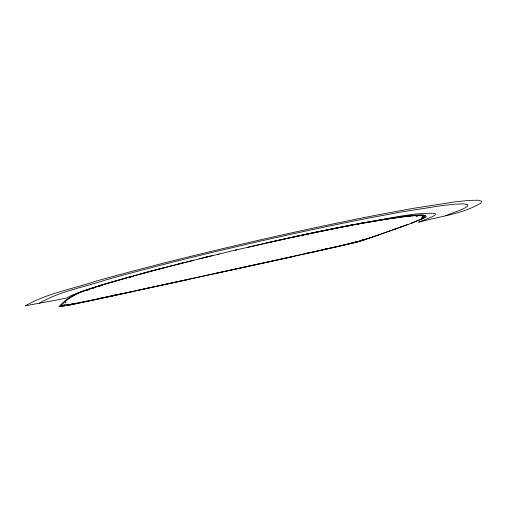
<?xml version="1.0" encoding="UTF-8"?>
<svg xmlns="http://www.w3.org/2000/svg" width="507" height="507" viewBox="0 0 507 507"><rect width="100%" height="100%" fill="white"/><g stroke="black" fill="none" stroke-linecap="round" stroke-linejoin="round"><path stroke-width="0.76" d="M97.477 299.01L65.118 305.379L61.898 305.55L61.601 304.954M424.701 216.933L424.644 216.476M61.607 304.948C69.732 296.139 81.323 291.576 92.534 288.052C113.118 281.505 133.943 275.764 154.812 270.206M424.644 217.04C416.608 219.201 429.511 214.848 422.508 218.523M425.728 217.097L426.083 216.711M84.498 290.549C74.973 293.794 65.276 299.314 58.894 306.779L70.308 304.967L132.859 291.576M61.581 305.049L60.688 306.317L71.943 304.536L112.11 295.999M423.719 217.858L421.241 218.454L423.681 217.883M424.993 217.598L425.76 217.072M39.21 303.237C59.972 291.189 84.441 287.095 107.04 279.56C162.145 264.217 217.763 250.781 273.546 238.144A237.472 13.144 -13.1 0 1 374.286 216.996L401.405 211.977L442.142 205.557L455.324 204.156L463.772 203.877L467.714 204.632L467.479 206.311L463.436 208.795L445.558 215.741M60.688 306.317L60.688 305.86M425.05 217.566L421.944 219.087M294.263 236.851L293.065 237.111M422.591 218.485L411.19 223.156M422.046 219.043L412.007 223.01M291.24 256.929L357.631 241.858M311.07 233.283L305.487 234.462M364.482 239.741L357.619 241.871M408.002 224.335L400.587 227.047M361.199 240.825L364.863 239.608M406.95 224.874L412.14 222.966M394.75 229.145L400.726 226.997M401.291 226.927L407.089 224.823M390.428 230.685L394.89 229.094M395.308 229.069L401.43 226.876M389.249 231.224L395.441 229.025M383.355 233.302L390.567 230.641M383.121 233.271L388.983 231.198M378.596 234.861L383.254 233.226M377.829 235.248L383.488 233.258M84.327 290.606L96.691 286.55M364.33 239.792L372.886 236.839M372.981 236.946L353.816 242.961L311.767 252.48M372.854 236.991L377.962 235.204M378.729 234.817L372.753 236.883M368.988 238.163L360.287 240.857M92.768 287.976L94.923 287.608L91.811 288.287M96.818 286.506L131.332 276.41M73.572 303.763L72.628 303.94L73.103 303.813M266.993 262.144L338.663 246.263L360.496 240.793M140.788 273.97L144.641 272.924M144.818 272.874L160.028 268.824M154.92 270.168L165.345 267.43M160.136 268.786L165.06 267.5M165.257 267.449L170.764 266.029M170.872 265.991L181.874 263.184M349.494 243.556L358.088 241.484M176.373 264.578L182.476 263.032M65.118 305.379L73.002 303.832M188.129 261.606L181.962 263.152M355.819 241.94L357.435 241.662M187.634 261.72L193.845 260.173M424.619 216.407C416.006 218.327 430.151 216.185 421.862 215.545M199.169 258.843L236.053 249.97L296.715 236.313L365.344 222.421L351.547 225.019A203.022 11.097 -13.1 0 0 266.669 242.935L247.264 247.397M348.715 243.772L349.64 243.518M205.024 257.398L210.804 255.997M64.693 305.429L67.9 304.694M211.52 255.832L213.092 255.452M217.452 254.413L219.271 253.975M209.233 256.371L150.535 271.201L106.92 283.356L78.712 292.495L70.752 295.746L66.785 298.084L25.35 305.803C47.031 293.35 72.539 288.977 96.102 281.112C155.491 264.515 215.45 250.027 275.586 236.414A251.802 13.987 -13.1 0 1 383.634 213.783L412.514 208.472L455.539 201.786L469.26 200.398L477.873 200.221L481.65 201.146L480.953 203.053C462.016 214.315 439.461 216.337 418.63 222.231L432.826 216.521L435.532 214.569L434.898 213.346C411.538 212.56 388.482 218.847 365.509 222.389M235.432 250.116L236.674 249.824M410.163 215.957L418.541 215.443M264.426 243.455L265.098 243.297M309.289 252.733L309.745 252.632L304.479 253.792L306.805 253.285M215.399 273.425L266.695 262.208M291.531 256.865L137.524 290.378M291.563 256.929L111.781 296.069M112.085 295.746L121.788 293.654M118.739 294.447L115.9 295.061M118.898 294.415L186.931 279.744M294.599 236.775L297.349 236.18M103.27 297.634L97.889 298.788L115.735 295.099M105.868 297.077L116.388 294.82M296.361 236.401L321.78 231.059M313.58 232.751L316.393 232.168M321.558 231.116L327.072 229.982M326.806 230.051L337.339 227.935M337.421 227.935L364.856 222.757M86.013 290.245L88.7 289.712L86.203 290.181M349.285 225.469L353.037 224.759M347.08 226.059L351.921 225.14M358.012 223.828L382.861 219.474L404.903 216.261M356.795 224.214L388.172 218.821L410.239 215.95M365.015 222.731L400.593 217.047M98.143 286.284L100.994 285.695L98.821 286.068M400.365 217.091L412.254 215.773M404.719 216.286L407.413 215.969M407.241 215.988L409.764 215.716M409.599 215.728L413.978 215.323M412.109 215.798L415.448 215.557M413.839 215.336L415.841 215.19M415.715 215.196L419.099 215.031M415.512 215.557L416.589 215.507M418.991 215.031L420.493 215.006M418.446 215.443L419.828 215.443M420.398 215.006L421.729 215.025M419.739 215.443L421.925 215.551M421.64 215.019L422.806 215.076M422.73 215.069L423.732 215.164M423.668 215.152L425.607 215.627M425.576 215.614L426.178 216.369M266.688 242.923A198.947 10.92 -13.1 0 1 351.636 224.988M65.866 302.47L65.422 302.85L65.866 302.47M325.824 249.057L322.401 249.818L325.811 249.064M362.207 240.115L361.637 240.286L363.132 239.925L362.207 240.115M132.821 276.397L128.822 277.513L132.821 276.397M64.947 304.903L63.495 305.182L64.947 304.903M417.324 216.045L416.171 216.052L417.324 216.045"/></g></svg>
